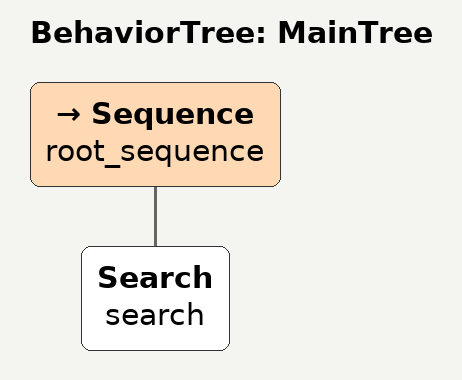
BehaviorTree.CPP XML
<?xml version="1.0"?>
<root main_tree_to_execute = "MainTree" >
    <BehaviorTree ID="MainTree">
       <Sequence name="root_sequence">
           <Search  name="search"/>
       </Sequence>
    </BehaviorTree>
</root>
